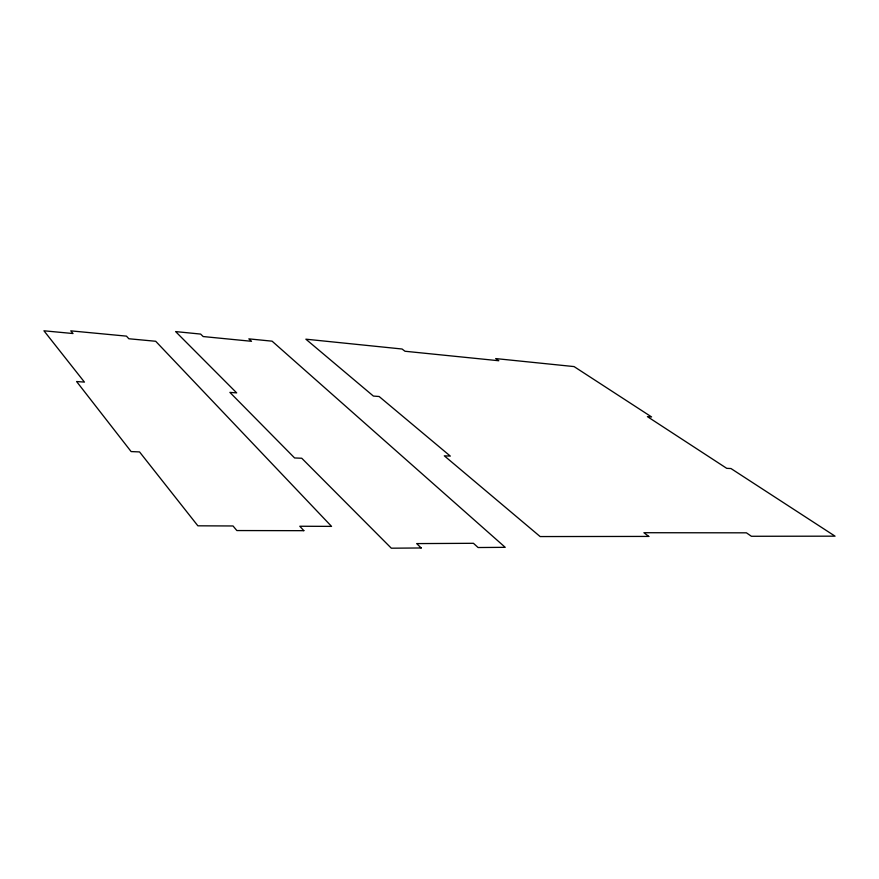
<?xml version="1.0" encoding="UTF-8"?>
<svg xmlns="http://www.w3.org/2000/svg" width="879" height="879" viewBox="0 0 879 879"><rect width="100%" height="100%" fill="white"/><g stroke="black" fill="none" stroke-linecap="round" stroke-linejoin="round"><path stroke-width="1.32" d="M421.195 547.969L391.32 548.199L301.75 458.245L294.597 457.959L229.902 392.397L236.66 392.88L175.613 331.592L200.621 334.075L203.17 336.547L251.515 341.294L248.845 338.865L272.094 341.173L505.216 547.331L478.099 547.529L473.44 543.299L416.679 543.596L421.195 547.969M648.779 536.421L540.145 536.564L444.313 455.827L450.301 456.091L379.124 396.506L373.388 396.066L305.87 339.184L402.044 349.007L404.999 351.248L498.789 360.742L495.679 358.577L574.075 366.587L651.581 416.943L647.427 416.635L726.735 468.342L730.954 468.529L835.05 536.168L751.402 536.278L746.436 532.828L643.911 532.718L648.779 536.421M303.848 530.674L236.847 530.553L233.034 525.972L197.874 525.818L139.541 451.916L131.125 451.575L76.594 381.53L84.428 382.09L43.95 330.801L73.012 333.526L70.781 330.856L126.455 336.13L128.85 338.756L155.693 341.272L331.537 526.378L299.805 526.246L303.848 530.674"/></g></svg>
